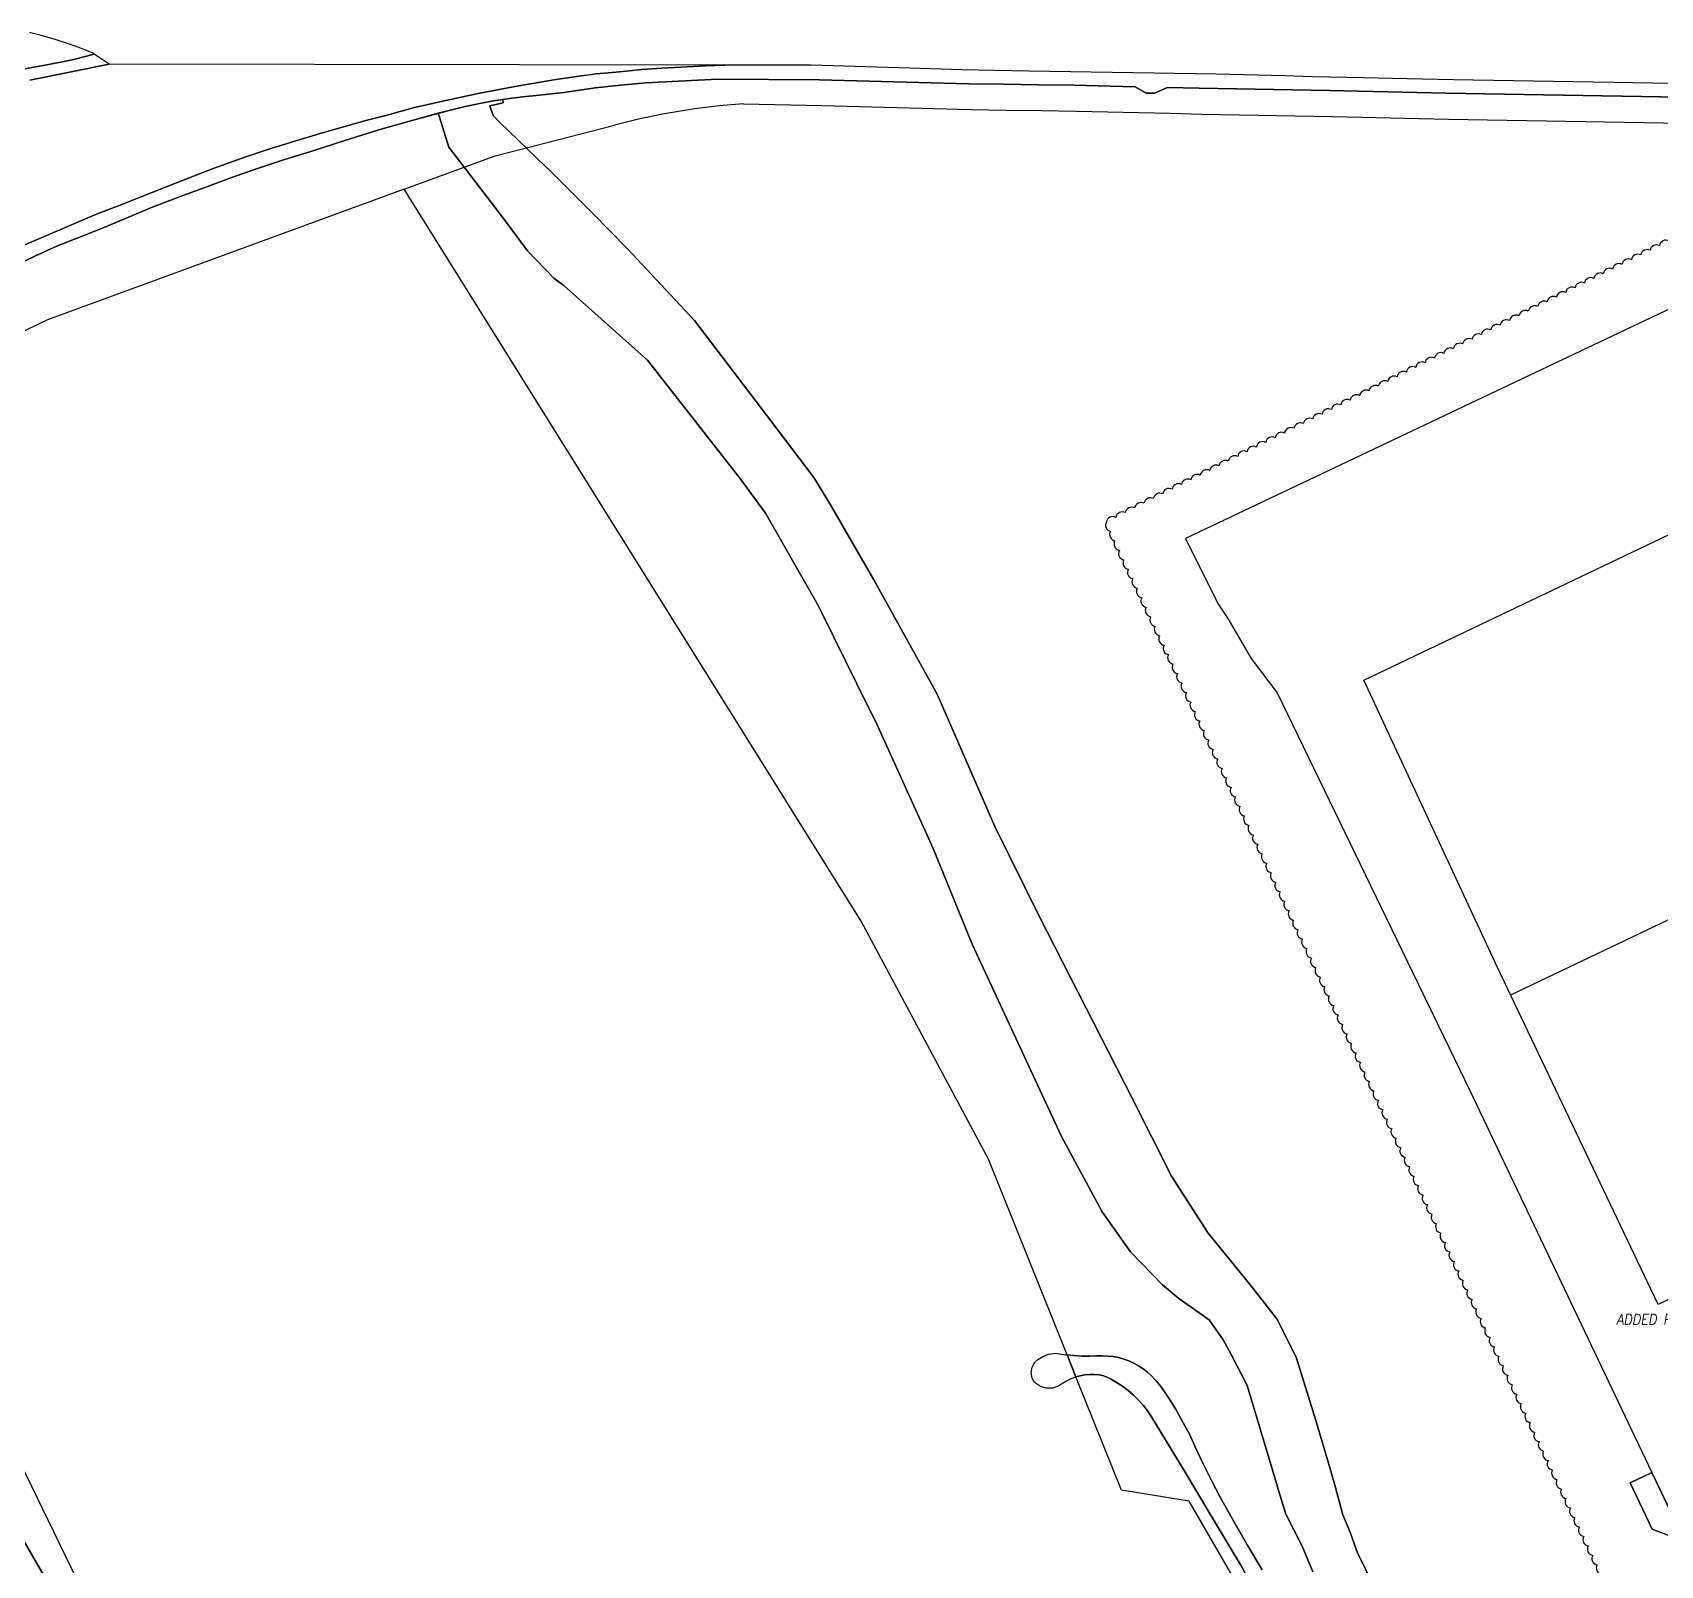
# Model space of a CAD drawing. Header units: inches. Extents: x 1273557 to 1282364, y 239587 to 246310.
# Drawn here: x 1279336 to 1280113, y 243867 to 244598 of the extents above; entities that cross this region are included whole.
import ezdxf

# ---------------------------------------------------------------- set-up
doc = ezdxf.new("R2010")
doc.units = ezdxf.units.IN
doc.header["$MEASUREMENT"] = 0
for name, color, linetype in [('GRASS', 3, 'Continuous'), ('MISC-FENCE', 140, 'Continuous'), ('MISC-SURF-FEAT', 40, 'Continuous'), ('PATH', 253, 'Continuous'), ('REV-2013', 1, 'Continuous'), ('STREET-NONUW', 4, 'Continuous'), ('STREET-UW', 50, 'Continuous'), ('Water_Source', 133, 'Continuous')]:
    doc.layers.add(name, color=color, linetype=linetype)
doc.styles.add('Revisions', font='simplex.shx', dxfattribs={"width": 0.9, "oblique": 10, "height": 25})

msp = doc.modelspace()

# ---------------------------------------------------------------- linework, layer by layer
at = {"layer": 'GRASS'}
for points in [[(1279330.65, 244580.58), (1279342.19, 244582.62), (1279352.73, 244584.72), (1279353.69, 244584.91), (1279355.73, 244585.43), (1279365.59, 244587.92), (1279364.63, 244588.55), (1279358.82, 244590.9), (1279352.93, 244593.04), (1279346.97, 244594.98), (1279340.95, 244596.71), (1279334.87, 244598.22)], [(1280122.53, 244567.35), (1280010.62, 244569.28), (1279955.31, 244570.51), (1279892.89, 244571.7), (1279877.85, 244572.05), (1279871.61, 244569.26), (1279867.61, 244569.33), (1279862.41, 244572.41), (1279833.11, 244573.1), (1279816.37, 244573.35), (1279799.6, 244573.6), (1279782.81, 244573.84), (1279711.72, 244575.73), (1279663.27, 244576.02), (1279628.83, 244574.18), (1279616.85, 244573.13), (1279604.85, 244571.78), (1279592.91, 244570.13), (1279589.69, 244569.6), (1279576.52, 244568.21), (1279571.55, 244567.68), (1279564.9, 244566.98), (1279560.64, 244566.33), (1279560.81, 244564.64), (1279554.42, 244563.2), (1279556.07, 244558.58), (1279559.24, 244555.35), (1279581.02, 244534.33), (1279582.9, 244532.58), (1279603.46, 244512.01), (1279620.12, 244495.05), (1279652.07, 244460.9), (1279681.47, 244422.22), (1279709.03, 244385.9), (1279716.95, 244372.92), (1279737.68, 244337.11), (1279767.89, 244282.59), (1279795.35, 244219.52), (1279816.57, 244176.71), (1279860.96, 244089.89), (1279879.77, 244052.71), (1279897.24, 244025.47), (1279916.75, 244001.52), (1279929.88, 243984.54), (1279939.12, 243966.32), (1279948.54, 243936.13), (1279955.02, 243914.1), (1279957.93, 243904.17), (1279961.47, 243891.18), (1279965.13, 243882.29), (1279968.59, 243872.53), (1279970.61, 243868.53), (1279989.77, 243828.39)], [(1279947.2, 243863.88), (1279942.04, 243876.21), (1279934.28, 243891.48), (1279931.5, 243900.15), (1279927.78, 243912.97), (1279915.75, 243952.87), (1279908.2, 243967.61), (1279904.41, 243974.56), (1279897.64, 243984.12), (1279883.13, 243994.23), (1279875.46, 244000.79), (1279860.16, 244016.5), (1279846.62, 244035.64), (1279827.21, 244071.66), (1279784.6, 244163.28), (1279766.03, 244208.92), (1279739.19, 244267.99), (1279729.63, 244287.49), (1279713.19, 244320.77), (1279711.01, 244325.19), (1279685.97, 244368.9), (1279673.71, 244385.72), (1279629.7, 244441.92), (1279589.95, 244477.43), (1279585.01, 244481.01), (1279572.35, 244494.16), (1279560.5, 244510.18), (1279538.51, 244538.79), (1279534.88, 244543.55), (1279530.4, 244557.79), (1279529.8, 244559.69), (1279517.92, 244556.48), (1279501.53, 244551.76), (1279485.21, 244546.78), (1279468.97, 244541.52), (1279456.03, 244537.46), (1279443.15, 244533.19), (1279430.34, 244528.72), (1279417.61, 244524.04), (1279408.51, 244520.64), (1279393.73, 244515.15), (1279370.01, 244505.07), (1279360.73, 244501.37), (1279354.96, 244499.21), (1279351.48, 244497.8), (1279349.24, 244496.9), (1279343.57, 244494.44), (1279340.21, 244492.89), (1279337.97, 244491.85), (1279332.44, 244489.11)], [(1279927.01, 243841.88), (1279912.47, 243867.49), (1279898.07, 243891.36), (1279886.71, 243910.7), (1279870.2, 243937.91), (1279868.29, 243940.7), (1279866.21, 243943.35), (1279863.96, 243945.87), (1279861.54, 243948.23), (1279858.98, 243950.43), (1279856.28, 243952.45), (1279853.45, 243954.3), (1279850.51, 243955.95), (1279847.47, 243957.41), (1279845.21, 243957.87), (1279842.91, 243958.11), (1279840.6, 243958.12), (1279838.3, 243957.92), (1279836.04, 243957.49), (1279834.09, 243956.92), (1279834.09, 243956.92), (1279829.89, 243967.38), (1279832.99, 243967.06), (1279836.88, 243966.85), (1279840.79, 243966.84), (1279843.87, 243966.99), (1279846.67, 243966.94), (1279849.27, 243966.86), (1279851.85, 243966.58), (1279854.4, 243966.1), (1279856.91, 243965.41), (1279859.36, 243964.54), (1279861.73, 243963.47), (1279864.01, 243962.22), (1279866.18, 243960.8), (1279868.24, 243959.21), (1279870.16, 243957.46), (1279871.94, 243955.57), (1279872.4, 243955.09), (1279874.78, 243952.23), (1279878.43, 243946.74), (1279881.89, 243941.12), (1279885.15, 243935.38), (1279888.21, 243929.53), (1279891.06, 243923.58), (1279894.82, 243915.45), (1279898.78, 243907.42), (1279902.95, 243899.5), (1279909.46, 243887.87), (1279916.15, 243876.35), (1279923.02, 243864.94)], [(1280117.85, 243881), (1280109.05, 243884.31), (1280098.56, 243906.32), (1280108.9, 243911.25), (1280109.51, 243909.99), (1280117.72, 243892.75)], [(1279319.07, 243901), (1279354.75, 243839.65)]]:
    msp.add_lwpolyline(points, dxfattribs=at)
at = {"layer": 'MISC-FENCE'}
for p, q in [((1279675.47, 244564.22), (1279712.98, 244563.39)), ((1279712.98, 244563.39), (1279784.07, 244561.5)), ((1279784.07, 244561.5), (1279800.86, 244561.26)), ((1279800.86, 244561.26), (1279817.63, 244561.01)), ((1279817.63, 244561.01), (1279834.37, 244560.76)), ((1279834.37, 244560.76), (1279879.11, 244559.71)), ((1279879.11, 244559.71), (1279894.15, 244559.36)), ((1279894.15, 244559.36), (1279956.57, 244558.17)), ((1279956.57, 244558.17), (1280011.88, 244556.94)), ((1279581.83, 244545.82), (1279613.98, 244554.09)), ((1280011.88, 244556.94), (1280123.79, 244555.01)), ((1279556.99, 244539.43), (1279581.83, 244545.82)), ((1279513.52, 244523.52), (1279556.99, 244539.43)), ((1279513.52, 244523.52), (1279343.32, 244461.24)), ((1279731.63, 244174.3), (1279513.52, 244523.52)), ((1279343.32, 244461.24), (1279289.58, 244435.28)), ((1279200.84, 244182.33), (1279403.74, 243764.75)), ((1279792.44, 244060.76), (1279731.63, 244174.3)), ((1279829.89, 243967.38), (1279792.44, 244060.76)), ((1279818.26, 243966.68), (1279820.94, 243967.79)), ((1279820.94, 243967.79), (1279824.36, 243968.19)), ((1279824.36, 243968.19), (1279829.11, 243967.46)), ((1279829.11, 243967.46), (1279829.89, 243967.38)), ((1279812.74, 243958.98), (1279813.18, 243961.59)), ((1279813.18, 243961.59), (1279814.46, 243963.9)), ((1279814.46, 243963.9), (1279815.94, 243965.23)), ((1279815.94, 243965.23), (1279818.26, 243966.68)), ((1279813.18, 243956.37), (1279812.74, 243958.98)), ((1279814.39, 243954.2), (1279813.18, 243956.37)), ((1279817.17, 243952.39), (1279814.39, 243954.2)), ((1279819.97, 243951.56), (1279817.17, 243952.39)), ((1279825.82, 243952.43), (1279822.94, 243951.56)), ((1279827.69, 243953.68), (1279825.82, 243952.43)), ((1279829.63, 243954.93), (1279827.69, 243953.68)), ((1279831.68, 243955.99), (1279829.63, 243954.93)), ((1279833.82, 243956.84), (1279831.68, 243955.99)), ((1279834.09, 243956.92), (1279833.82, 243956.84)), ((1279855.77, 243902.85), (1279834.09, 243956.92)), ((1279822.94, 243951.56), (1279819.97, 243951.56)), ((1279888.07, 243897.69), (1279855.77, 243902.85)), ((1279950.69, 243789.6), (1279888.07, 243897.69))]:
    msp.add_line(p, q, dxfattribs=at)
msp.add_arc((1279699.39, 244227.13), 337.94, 94.05892, 104.64054, dxfattribs=at)
at = {"layer": 'MISC-SURF-FEAT'}
for points in [[(1280378.29, 244024.84), (1280362.97, 244053.83), (1280347, 244075.99), (1280332.66, 244100.76), (1280296.47, 244176.87), (1280154.35, 244476.14), (1280145.55, 244479.73), (1279886.4, 244356.88), (1279889.34, 244350.69), (1279902.19, 244325.45), (1279906.61, 244318.76), (1279917.7, 244299.54), (1279930.08, 244283.24), (1280022.01, 244093.59), (1280108.9, 243911.25)], [(1279971.48, 244289.28), (1280158.54, 244378.43)], [(1280035.32, 244152.25), (1279971.48, 244289.28)], [(1280041.58, 244139.11), (1280229.84, 244228.82)], [(1280111.97, 243991.41), (1280035.32, 244152.25)], [(1280300.22, 244081.13), (1280111.97, 243991.41)]]:
    msp.add_lwpolyline(points, dxfattribs=at)
at = {"layer": 'PATH'}
for points in [[(1280118.96, 244573.89), (1280014.21, 244575.68), (1279992.12, 244576.19), (1279971.28, 244576.7), (1279946.83, 244577.15), (1279933.7, 244577.53), (1279900.96, 244578.3), (1279811.7, 244579.83), (1279779.62, 244580.38), (1279754.9, 244581.23), (1279707.82, 244582.61), (1279668.36, 244582.68), (1279666.61, 244582.72), (1279657.5, 244582.35), (1279648.67, 244581.88), (1279636.54, 244581.25), (1279627.09, 244580.62), (1279614.74, 244579.36), (1279605.13, 244578.49), (1279601, 244577.91), (1279598.02, 244577.5), (1279585, 244575.7), (1279566.44, 244572.49), (1279548.83, 244569.11), (1279529.76, 244565.07), (1279528.45, 244564.75), (1279518.47, 244562.4), (1279504.79, 244558.72), (1279495.88, 244556.36), (1279477.26, 244551.25), (1279463.94, 244547.28), (1279452.66, 244543.75), (1279451.33, 244543.34), (1279437.94, 244538.97), (1279422.88, 244533.47), (1279410.2, 244528.58), (1279387.56, 244519.75), (1279379.67, 244516.58), (1279365.97, 244511.3), (1279345.89, 244502.75), (1279325.89, 244494.03)], [(1279334.99, 244575.54), (1279372.87, 244583.11), (1279365.59, 244587.92), (1279355.73, 244585.43), (1279353.69, 244584.91), (1279352.73, 244584.72), (1279342.19, 244582.62), (1279330.65, 244580.58)], [(1279332.44, 244489.11), (1279337.97, 244491.85), (1279340.21, 244492.89), (1279343.57, 244494.44), (1279349.24, 244496.9), (1279351.48, 244497.8), (1279354.96, 244499.21), (1279360.73, 244501.37), (1279370.01, 244505.07), (1279393.73, 244515.15), (1279408.51, 244520.64), (1279417.61, 244524.04), (1279430.34, 244528.72), (1279443.15, 244533.19), (1279456.03, 244537.46), (1279468.97, 244541.52), (1279485.21, 244546.78), (1279501.53, 244551.76), (1279517.92, 244556.48), (1279534.4, 244560.93), (1279541.96, 244562.77), (1279549.56, 244564.4), (1279557.21, 244565.8), (1279560.64, 244566.33), (1279564.9, 244566.98), (1279571.55, 244567.68), (1279576.52, 244568.21), (1279589.69, 244569.6), (1279592.91, 244570.13), (1279604.85, 244571.78), (1279616.85, 244573.13), (1279628.83, 244574.18), (1279663.27, 244576.02), (1279711.72, 244575.73), (1279782.81, 244573.84), (1279799.6, 244573.6), (1279816.37, 244573.35), (1279833.11, 244573.1), (1279862.41, 244572.41), (1279867.61, 244569.33), (1279871.61, 244569.26), (1279877.85, 244572.05), (1279892.89, 244571.7), (1279955.31, 244570.51), (1280010.62, 244569.28), (1280122.53, 244567.35)], [(1280117.72, 243892.75), (1280109.51, 243909.99), (1280108.9, 243911.25), (1280098.56, 243906.32), (1280109.05, 243884.31), (1280117.85, 243881)]]:
    msp.add_lwpolyline(points, dxfattribs=at)
at = {"layer": 'REV-2013'}
msp.add_lwpolyline([(1280117.02, 244498.82, 0.520567), (1280112.55, 244496.58, 0.520567), (1280108.07, 244494.35, 0.520567), (1280103.6, 244492.11, 0.520567), (1280099.13, 244489.88, 0.520567), (1280094.65, 244487.64, 0.520567), (1280090.18, 244485.41, 0.520567), (1280085.71, 244483.17, 0.520567), (1280081.24, 244480.94, 0.520567), (1280076.76, 244478.7, 0.520567), (1280072.29, 244476.47, 0.520567), (1280067.82, 244474.23, 0.520567), (1280063.35, 244472, 0.520567), (1280058.87, 244469.76, 0.520567), (1280054.4, 244467.53, 0.520567), (1280049.93, 244465.29, 0.520567), (1280045.46, 244463.06, 0.520567), (1280040.98, 244460.82, 0.520567), (1280036.51, 244458.59, 0.520567), (1280032.04, 244456.35, 0.520567), (1280027.56, 244454.12, 0.520567), (1280023.09, 244451.88, 0.520567), (1280018.62, 244449.65, 0.520567), (1280014.15, 244447.41, 0.520567), (1280009.67, 244445.18, 0.520567), (1280005.2, 244442.94, 0.520567), (1280000.73, 244440.71, 0.520567), (1279996.26, 244438.47, 0.520567), (1279991.78, 244436.24, 0.520567), (1279987.31, 244434, 0.520567), (1279982.84, 244431.77, 0.520567), (1279978.37, 244429.53, 0.520567), (1279973.89, 244427.3, 0.520567), (1279969.42, 244425.06, 0.520567), (1279964.95, 244422.83, 0.520567), (1279960.47, 244420.59, 0.520567), (1279956, 244418.36, 0.520567), (1279951.53, 244416.12, 0.520567), (1279947.06, 244413.89, 0.520567), (1279942.58, 244411.65, 0.520567), (1279938.11, 244409.42, 0.520567), (1279933.64, 244407.18, 0.520567), (1279929.17, 244404.95, 0.520567), (1279924.69, 244402.71, 0.520567), (1279920.22, 244400.48, 0.520567), (1279915.75, 244398.24, 0.520567), (1279911.28, 244396.01, 0.520567), (1279906.8, 244393.77, 0.520567), (1279902.33, 244391.54, 0.520567), (1279897.86, 244389.3, 0.520567), (1279893.38, 244387.07, 0.520567), (1279888.91, 244384.83, 0.520567), (1279884.44, 244382.6, 0.520567), (1279879.97, 244380.36, 0.520567), (1279875.49, 244378.13, 0.520567), (1279871.02, 244375.89, 0.520567), (1279866.55, 244373.66, 0.520567), (1279862.08, 244371.42, 0.520567), (1279857.6, 244369.19, 0.520567), (1279853.13, 244366.95, 0.520567), (1279848.66, 244364.72, 0.520567), (1279850.56, 244360.27, 0.520567), (1279852.69, 244355.75, 0.520567), (1279854.83, 244351.23, 0.520567), (1279856.96, 244346.7, 0.520567), (1279859.09, 244342.18, 0.520567), (1279861.22, 244337.66, 0.520567), (1279863.35, 244333.13, 0.520567), (1279865.48, 244328.61, 0.520567), (1279867.61, 244324.09, 0.520567), (1279869.74, 244319.56, 0.520567), (1279871.87, 244315.04, 0.520567), (1279874, 244310.52, 0.520567), (1279876.13, 244305.99, 0.520567), (1279878.26, 244301.47, 0.520567), (1279880.39, 244296.95, 0.520567), (1279882.52, 244292.42, 0.520567), (1279884.65, 244287.9, 0.520567), (1279886.78, 244283.38, 0.520567), (1279888.91, 244278.85, 0.520567), (1279891.04, 244274.33, 0.520567), (1279893.18, 244269.81, 0.520567), (1279895.31, 244265.28, 0.520567), (1279897.44, 244260.76, 0.520567), (1279899.57, 244256.24, 0.520567), (1279901.7, 244251.71, 0.520567), (1279903.83, 244247.19, 0.520567), (1279905.96, 244242.67, 0.520567), (1279908.09, 244238.14, 0.520567), (1279910.22, 244233.62, 0.520567), (1279912.35, 244229.1, 0.520567), (1279914.48, 244224.57, 0.520567), (1279916.61, 244220.05, 0.520567), (1279918.74, 244215.52, 0.520567), (1279920.87, 244211, 0.520567), (1279923, 244206.48, 0.520567), (1279925.13, 244201.95, 0.520567), (1279927.26, 244197.43, 0.520567), (1279929.39, 244192.91, 0.520567), (1279931.52, 244188.38, 0.520567), (1279933.66, 244183.86, 0.520567), (1279935.79, 244179.34, 0.520567), (1279937.92, 244174.81, 0.520567), (1279940.05, 244170.29, 0.520567), (1279942.18, 244165.77, 0.520567), (1279944.31, 244161.24, 0.520567), (1279946.44, 244156.72, 0.520567), (1279948.57, 244152.2, 0.520567), (1279950.7, 244147.67, 0.520567), (1279952.83, 244143.15, 0.520567), (1279954.96, 244138.63, 0.520567), (1279957.09, 244134.1, 0.520567), (1279959.22, 244129.58, 0.520567), (1279961.35, 244125.06, 0.520567), (1279963.48, 244120.53, 0.520567), (1279965.61, 244116.01, 0.520567), (1279967.74, 244111.49, 0.520567), (1279969.87, 244106.96, 0.520567), (1279972.01, 244102.44, 0.520567), (1279974.14, 244097.92, 0.520567), (1279976.27, 244093.39, 0.520567), (1279978.4, 244088.87, 0.520567), (1279980.53, 244084.35, 0.520567), (1279982.66, 244079.82, 0.520567), (1279984.79, 244075.3, 0.520567), (1279986.92, 244070.78, 0.520567), (1279989.05, 244066.25, 0.520567), (1279991.18, 244061.73, 0.520567), (1279993.31, 244057.21, 0.520567), (1279995.44, 244052.68, 0.520567), (1279997.57, 244048.16, 0.520567), (1279999.7, 244043.64, 0.520567), (1280001.83, 244039.11, 0.520567), (1280003.96, 244034.59, 0.520567), (1280006.09, 244030.07, 0.520567), (1280008.22, 244025.54, 0.520567), (1280010.36, 244021.02, 0.520567), (1280012.49, 244016.5, 0.520567), (1280014.62, 244011.97, 0.520567), (1280016.75, 244007.45, 0.520567), (1280018.88, 244002.93, 0.520567), (1280021.01, 243998.4, 0.520567), (1280023.14, 243993.88, 0.520567), (1280025.27, 243989.36, 0.520567), (1280027.4, 243984.83, 0.520567), (1280029.53, 243980.31, 0.520567), (1280031.66, 243975.79, 0.520567), (1280033.79, 243971.26, 0.520567), (1280035.92, 243966.74, 0.520567), (1280038.05, 243962.22, 0.520567), (1280040.18, 243957.69, 0.520567), (1280042.31, 243953.17, 0.520567), (1280044.44, 243948.65, 0.520567), (1280046.57, 243944.12, 0.520567), (1280048.71, 243939.6, 0.520567), (1280050.84, 243935.08, 0.520567), (1280052.97, 243930.55, 0.520567), (1280055.1, 243926.03, 0.520567), (1280057.23, 243921.51, 0.520567), (1280059.36, 243916.98, 0.520567), (1280061.49, 243912.46, 0.520567), (1280063.62, 243907.94, 0.520567), (1280065.75, 243903.41, 0.520567), (1280067.88, 243898.89, 0.520567), (1280070.01, 243894.37, 0.520567), (1280072.14, 243889.84, 0.520567), (1280074.27, 243885.32, 0.520567), (1280076.4, 243880.8, 0.520567), (1280078.53, 243876.27, 0.520567), (1280080.66, 243871.75, 0.520567), (1280082.79, 243867.23, 0.520567), (1280084.92, 243862.7, 0.520567)], format="xyb", dxfattribs=at)
at = {"layer": 'STREET-NONUW'}
msp.add_lwpolyline([(1279325.89, 244494.03), (1279345.89, 244502.75), (1279365.97, 244511.3), (1279379.67, 244516.58), (1279387.56, 244519.75), (1279410.2, 244528.58), (1279422.88, 244533.47), (1279437.94, 244538.97), (1279451.33, 244543.34), (1279452.66, 244543.75), (1279463.94, 244547.28), (1279477.26, 244551.25), (1279495.88, 244556.36), (1279504.79, 244558.72), (1279518.47, 244562.4), (1279528.45, 244564.75), (1279529.76, 244565.07), (1279548.83, 244569.11), (1279566.44, 244572.49), (1279585, 244575.7), (1279598.02, 244577.5), (1279605.13, 244578.49), (1279614.74, 244579.36), (1279627.09, 244580.62), (1279636.54, 244581.25), (1279648.67, 244581.88), (1279657.5, 244582.35), (1279666.61, 244582.72), (1279372.87, 244583.11), (1279334.99, 244575.54)], dxfattribs=at)
at = {"layer": 'STREET-UW'}
for points in [[(1279923.02, 243864.94), (1279916.15, 243876.35), (1279909.46, 243887.87), (1279902.95, 243899.5), (1279898.78, 243907.42), (1279894.82, 243915.45), (1279891.06, 243923.58), (1279888.21, 243929.53), (1279885.15, 243935.38), (1279881.89, 243941.12), (1279878.43, 243946.74), (1279874.78, 243952.23), (1279872.4, 243955.09), (1279871.94, 243955.57), (1279870.16, 243957.46), (1279868.24, 243959.21), (1279866.18, 243960.8), (1279864.01, 243962.22), (1279861.73, 243963.47), (1279859.36, 243964.54), (1279856.91, 243965.41), (1279854.4, 243966.1), (1279851.85, 243966.58), (1279849.27, 243966.86), (1279846.67, 243966.94), (1279843.87, 243966.99), (1279840.79, 243966.84), (1279836.88, 243966.85), (1279832.99, 243967.06), (1279829.89, 243967.38), (1279834.09, 243956.92), (1279836.04, 243957.49), (1279838.3, 243957.92), (1279840.6, 243958.12), (1279842.91, 243958.11), (1279845.21, 243957.87), (1279847.47, 243957.41), (1279850.51, 243955.95), (1279853.45, 243954.3), (1279856.28, 243952.45), (1279858.98, 243950.43), (1279861.54, 243948.23), (1279863.96, 243945.87), (1279866.21, 243943.35), (1279868.29, 243940.7), (1279870.2, 243937.91), (1279886.71, 243910.7), (1279898.07, 243891.36), (1279912.47, 243867.49), (1279927.01, 243841.88)], [(1279354.75, 243839.65), (1279319.07, 243901)]]:
    msp.add_lwpolyline(points, dxfattribs=at)
at = {"layer": 'Water_Source'}
msp.add_lwpolyline([(1279989.77, 243828.39), (1279970.61, 243868.53), (1279968.59, 243872.53), (1279965.13, 243882.29), (1279961.47, 243891.18), (1279957.93, 243904.17), (1279955.02, 243914.1), (1279948.54, 243936.13), (1279939.12, 243966.32), (1279929.88, 243984.54), (1279916.75, 244001.52), (1279897.24, 244025.47), (1279879.77, 244052.71), (1279860.96, 244089.89), (1279816.57, 244176.71), (1279795.35, 244219.52), (1279767.89, 244282.59), (1279737.68, 244337.11), (1279716.95, 244372.92), (1279709.03, 244385.9), (1279681.47, 244422.22), (1279652.07, 244460.9), (1279620.12, 244495.05), (1279603.46, 244512.01), (1279582.9, 244532.58), (1279581.02, 244534.33), (1279559.24, 244555.35), (1279556.07, 244558.58), (1279554.42, 244563.2), (1279560.81, 244564.64), (1279560.64, 244566.33), (1279557.21, 244565.8), (1279549.56, 244564.4), (1279541.96, 244562.77), (1279534.4, 244560.93), (1279529.8, 244559.69), (1279530.4, 244557.79), (1279534.88, 244543.55), (1279538.51, 244538.79), (1279560.5, 244510.18), (1279572.35, 244494.16), (1279585.01, 244481.01), (1279589.95, 244477.43), (1279629.7, 244441.92), (1279673.71, 244385.72), (1279685.97, 244368.9), (1279711.01, 244325.19), (1279713.19, 244320.77), (1279729.63, 244287.49), (1279739.19, 244267.99), (1279766.03, 244208.92), (1279784.6, 244163.28), (1279827.21, 244071.66), (1279846.62, 244035.64), (1279860.16, 244016.5), (1279875.46, 244000.79), (1279883.13, 243994.23), (1279897.64, 243984.12), (1279904.41, 243974.56), (1279908.2, 243967.61), (1279915.75, 243952.87), (1279927.78, 243912.97), (1279931.5, 243900.15), (1279934.28, 243891.48), (1279942.04, 243876.21), (1279947.2, 243863.88)], dxfattribs=at)

# ---------------------------------------------------------------- texts
at = {"layer": 'REV-2013', "insert": (1280091.88, 243986.83), "char_height": 5, "attachment_point": 1, "style": 'Revisions'}
msp.add_mtext('ADDED PATHWAYS, FIELD MARKINGS, FIELD BOUNDARY', dxfattribs=at)

doc.saveas('drawing.dxf')
